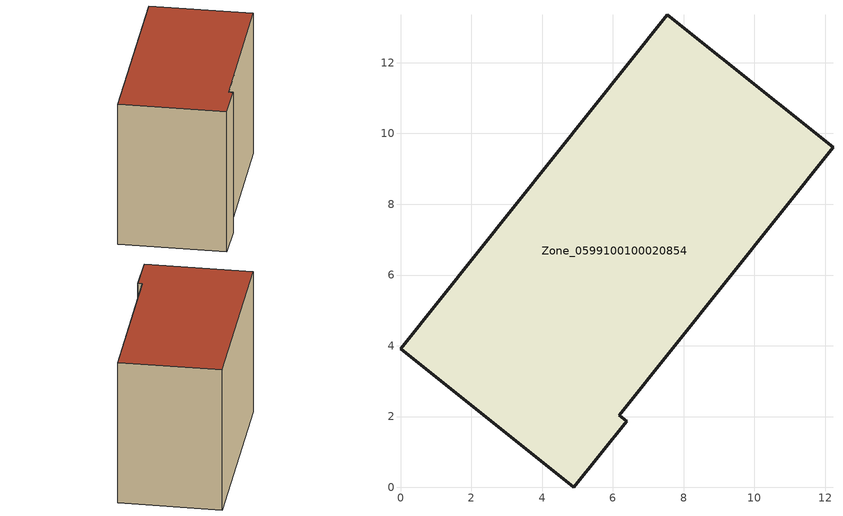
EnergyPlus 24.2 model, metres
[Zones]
Zone_0599100100020854
 floor ground (C_G): 0,3.92 7.53,13.36 12.22,9.61 6.19,2.03 6.39,1.87 4.9,0 z0.47
 wall outside (C_F): 4.9,0 6.39,1.87 6.19,2.03 12.22,9.61 7.53,13.36 0,3.92 4.9,0 z0.47:9.45
 roof outside (C_R): 7.53,13.36 0,3.92 4.9,0 6.39,1.87 6.19,2.03 12.22,9.61 z9.45
[BUILDING]
Pand.0599100100020854: North Axis=0; Terrain=City; Loads Convergence Tolerance Value=0.04; Temperature Convergence Tolerance Value=0.4; Solar Distribution=FullExterior; Maximum Number of Warmup Days=25; Minimum Number of Warmup Days=1
[Site:Location]
Rotterdam.The.Hague.AP_ZH_NLD Design_Conditions: Latitude=51.96; Longitude=4.45; Time Zone=1; Elevation=-4.5
[SITE:GROUNDTEMPERATURE:BUILDINGSURFACE]
18, 18, 18, 18, 18, 18, 18, 18, 18, 18, 18, 18
[MATERIAL] Thermal Absorptance=0.9; Solar Absorptance=0.7; Visible Absorptance=0.7
Name | Roughness | Thickness | Conductivity | Density | Specific Heat
G.TI.2015-2018 | MediumSmooth | 0.15 | 0.0428571 | 540 | 1210
F.TI.2015-2018 | Rough | 0.3 | 0.0666667 | 1920 | 840
R.TI.2015-2018 | MediumRough | 0.2 | 0.0333333 | 1500 | 1000
[CONSTRUCTION]
C_G: G.TI.2015-2018
C_F: F.TI.2015-2018
C_R: R.TI.2015-2018
[ZONE]
Zone_0599100100020854: Type=1; Multiplier=1; Ceiling Height=Autocalculate; Volume=Autocalculate; Floor Area=autocalculate; Part of Total Floor Area=Yes
[ZONEINFILTRATION:DESIGNFLOWRATE]
Infil_Zone_0599100100020854: Zone or ZoneList or Space or SpaceList=Zone_0599100100020854; Schedule=AlwaysOn; Design Flow Rate Calculation Method=Flow/Area; Flow Rate per Floor Area=0.0015; Constant Term Coefficient=1; Temperature Term Coefficient=0; Velocity Term Coefficient=0; Velocity Squared Term Coefficient=0
[HVACTEMPLATE:ZONE:IDEALLOADSAIRSYSTEM]
Zone_0599100100020854: Maximum Heating Supply Air Temperature=50; Minimum Cooling Supply Air Temperature=13; Maximum Heating Supply Air Humidity Ratio=0.0156; Minimum Cooling Supply Air Humidity Ratio=0.0077; Heating Limit=NoLimit; Cooling Limit=NoLimit; Dehumidification Control Type=ConstantSensibleHeatRatio; Cooling Sensible Heat Ratio=0.7; Dehumidification Setpoint=60; Humidification Control Type=None; Humidification Setpoint=30; Outdoor Air Method=None; Outdoor Air Flow Rate per Person=0.00944; Outdoor Air Flow Rate per Zone Floor Area=0; Outdoor Air Flow Rate per Zone=0; Demand Controlled Ventilation Type=None; Outdoor Air Economizer Type=NoEconomizer; Heat Recovery Type=None; Sensible Heat Recovery Effectiveness=0.7; Latent Heat Recovery Effectiveness=0.65
[ZONECONTROL:THERMOSTAT]
ThermostatControl_Zone_0599100100020854: Zone or ZoneList=Zone_0599100100020854; Control Type Schedule=DualSetpointControlType; Control 1=Thermostat_Zone_0599100100020854; Temperature Difference Between Cutout And Setpoint=0
[THERMOSTATSETPOINT:DUALSETPOINT]
Thermostat_Zone_0599100100020854: Heating Setpoint Temperature Schedule=HeatingSetpoint_Zone_0599100100020854; Cooling Setpoint Temperature Schedule=CoolingSetpoint_Zone_0599100100020854
[SCHEDULE:COMPACT]
HeatingSetpoint_Zone_0599100100020854: Through: 12/31, For: AllDays, Until: 24:00, 21
CoolingSetpoint_Zone_0599100100020854: Through: 12/31, For: AllDays, Until: 24:00, 24
DualSetpointControlType: Through: 12/31, For: AllDays, Until: 24:00, 4
AlwaysOn: Through: 12/31, For: AllDays, Until: 24:00, 1
